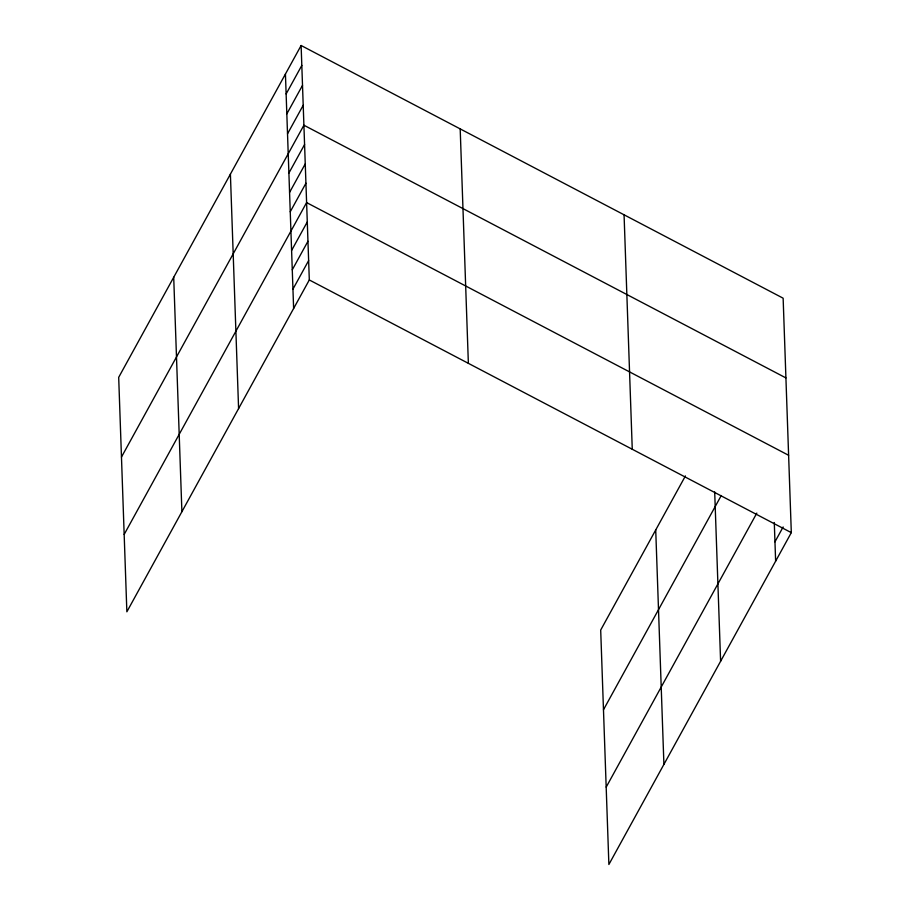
<?xml version="1.0" encoding="UTF-8"?>
<svg xmlns="http://www.w3.org/2000/svg" width="910" height="910" viewBox="0 0 910 910"><rect width="100%" height="100%" fill="white"/><g stroke="black" fill="none" stroke-linecap="round" stroke-linejoin="round"><path stroke-width="1.36" d="M301.119 45.5L118.687 377.354L126.865 611.804L309.309 279.95L301.119 45.5L783.135 298.196L791.313 532.646L608.881 864.5L600.691 630.05L685.423 475.93M286.127 93.957L301.813 65.429M286.821 113.886L302.507 85.358M287.526 133.815L303.201 105.287M121.462 457.059L303.906 125.216L785.91 377.912M288.891 173.082L304.577 144.553M289.562 192.431L305.248 163.902M290.244 211.768L305.931 183.24M124.169 534.432L306.602 202.589L788.617 455.284M291.598 250.455L307.284 221.926M292.269 269.804L307.955 241.264M292.94 289.141L308.626 260.613M603.478 709.766L721.243 495.552M606.185 787.127L756.824 513.103M774.956 541.837L783.146 526.958M309.309 279.95L791.313 532.646M774.285 522.499L775.638 561.186M714.691 491.923L720.606 661.274M655.723 529.95L663.913 764.4M624.067 214.805L632.257 449.256M460.187 128.89L468.366 363.34M285.433 74.028L293.623 308.49M230.401 174.129L238.591 408.579M173.708 277.254L181.898 511.704"/></g></svg>
